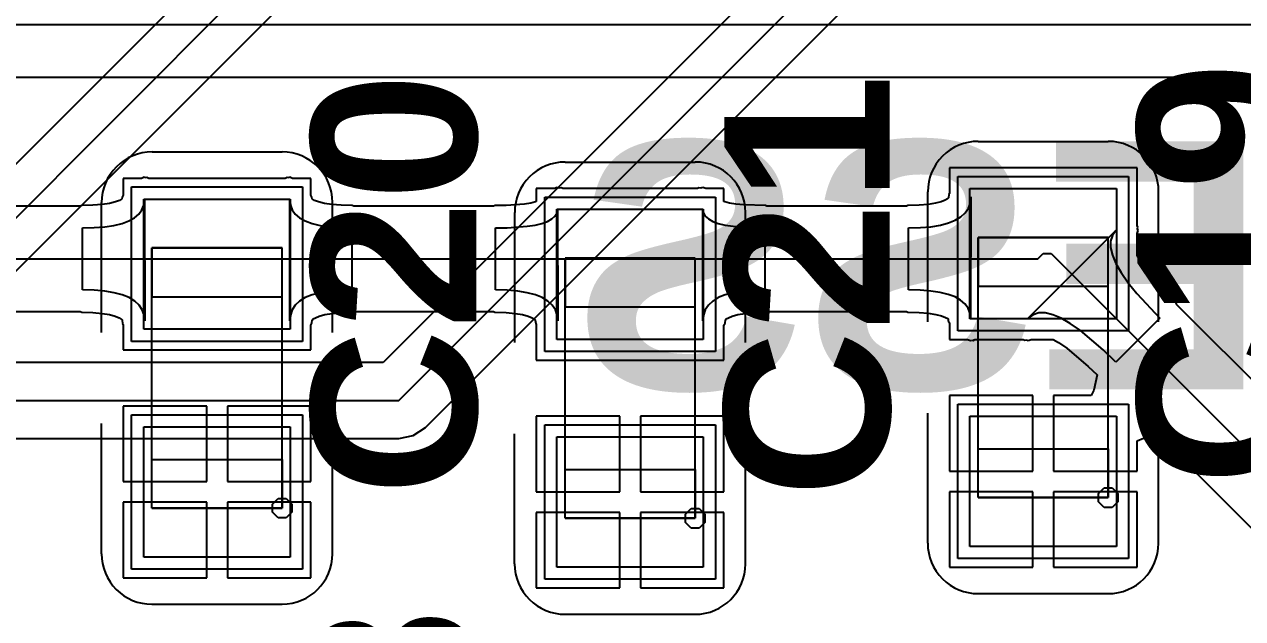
# Model space of a CAD drawing. Extents: x -53 to 82, y -68 to 38.
# Drawn here: x 44.79 to 52.28, y 10.39 to 14.05 of the extents above; entities that cross this region are included whole.
import ezdxf

# ---------------------------------------------------------------- set-up
doc = ezdxf.new("R2010")
doc.units = 0
for name, color, linetype in [('BOTTOM_LAYER', 5, 'CONTINUOUS'), ('BOTTOM_OVERLAY', 54, 'CONTINUOUS'), ('MECHANICAL_15', 56, 'CONTINUOUS'), ('TOP_LAYER', 1, 'CONTINUOUS'), ('TOP_OVERLAY', 2, 'CONTINUOUS'), ('TOP_PASTE', 8, 'CONTINUOUS'), ('TOP_SOLDER', 216, 'CONTINUOUS')]:
    doc.layers.add(name, color=color, linetype=linetype)
doc.styles.add('ARIAL_BOLD', font='', dxfattribs={"height": 0.2})
doc.styles.get('ARIAL_BOLD').set_extended_font_data('Arial', bold=True)

msp = doc.modelspace()

# ---------------------------------------------------------------- linework, layer by layer
at = {"layer": 'BOTTOM_LAYER'}
for p, q in [((44.4855, 12.6085), (52.6034, 20.7264)), ((52.0989, 20.5515), (44.389, 12.8416)), ((44.6503, 12.4437), (52.4285, 20.2219)), ((47.0916, 11.7348), (50.8254, 15.4686)), ((50.3209, 15.2937), (46.9951, 11.9679)), ((47.2564, 11.57), (50.6505, 14.9641)), ((46.9951, 11.9679), (34.9758, 11.9679)), ((34.9758, 11.7348), (47.0916, 11.7348)), ((47.1808, 11.5195), (47.2564, 11.57)), ((35.0723, 11.5017), (47.0916, 11.5017)), ((47.0916, 11.5017), (47.1808, 11.5195))]:
    msp.add_line(p, q, dxfattribs=at)
at = {"layer": 'MECHANICAL_15'}
for p, q in [((50.654, 11.138), (50.654, 12.738)), ((50.654, 12.738), (51.454, 12.738)), ((51.454, 12.738), (50.654, 12.738)), ((50.654, 12.738), (50.654, 12.438)), ((51.454, 11.138), (51.454, 12.738)), ((51.454, 12.738), (51.454, 12.738)), ((51.454, 12.438), (51.454, 12.738)), ((45.574, 11.073), (45.574, 12.673)), ((45.574, 12.673), (46.374, 12.673)), ((46.374, 12.673), (45.574, 12.673)), ((45.574, 12.673), (45.574, 12.373)), ((46.374, 11.073), (46.374, 12.673)), ((46.374, 12.673), (46.374, 12.673)), ((46.374, 12.373), (46.374, 12.673)), ((48.114, 11.011), (48.114, 12.611)), ((48.114, 12.611), (48.914, 12.611)), ((48.914, 12.611), (48.114, 12.611)), ((48.114, 12.611), (48.114, 12.311)), ((48.914, 11.011), (48.914, 12.611)), ((48.914, 12.611), (48.914, 12.611)), ((48.914, 12.311), (48.914, 12.611)), ((50.654, 12.438), (51.454, 12.438)), ((45.574, 12.373), (46.374, 12.373)), ((48.114, 12.311), (48.914, 12.311)), ((50.654, 11.138), (50.654, 11.438)), ((50.654, 11.438), (51.454, 11.438)), ((51.454, 11.438), (51.454, 11.138)), ((45.574, 11.073), (45.574, 11.373)), ((45.574, 11.373), (46.374, 11.373)), ((46.374, 11.373), (46.374, 11.073)), ((48.114, 11.011), (48.114, 11.311)), ((48.114, 11.311), (48.914, 11.311)), ((48.914, 11.311), (48.914, 11.011)), ((51.3941, 11.1627), (51.4292, 11.1979)), ((51.3941, 11.1131), (51.3941, 11.1627)), ((51.4292, 11.1979), (51.4541, 11.1979)), ((51.4541, 11.1979), (51.4541, 11.1979)), ((51.4541, 11.1979), (51.4789, 11.1979)), ((51.4789, 11.1979), (51.514, 11.1627)), ((51.514, 11.1627), (51.514, 11.1131)), ((46.3141, 11.0977), (46.3492, 11.1328)), ((46.3141, 11.048), (46.3141, 11.0977)), ((46.3492, 11.1328), (46.374, 11.1328)), ((46.374, 11.1328), (46.374, 11.1328)), ((46.374, 11.1328), (46.3989, 11.1328)), ((46.3989, 11.1328), (46.434, 11.0977)), ((46.434, 11.0977), (46.434, 11.048)), ((50.654, 11.138), (51.454, 11.138)), ((51.454, 11.138), (50.654, 11.138)), ((51.4292, 11.0779), (51.3941, 11.1131)), ((51.454, 11.138), (51.454, 11.138)), ((51.514, 11.1131), (51.4789, 11.0779)), ((45.574, 11.073), (46.374, 11.073)), ((46.374, 11.073), (45.574, 11.073)), ((46.3492, 11.0129), (46.3141, 11.048)), ((46.374, 11.0129), (46.3492, 11.0129)), ((46.374, 11.073), (46.374, 11.073)), ((46.3989, 11.0129), (46.374, 11.0129)), ((46.434, 11.048), (46.3989, 11.0129)), ((48.8541, 11.0357), (48.8892, 11.0709)), ((48.8541, 10.9861), (48.8541, 11.0357)), ((48.8892, 11.0709), (48.9141, 11.0709)), ((48.9141, 11.0709), (48.9141, 11.0709)), ((48.9141, 11.0709), (48.9389, 11.0709)), ((48.9389, 11.0709), (48.974, 11.0357)), ((48.974, 11.0357), (48.974, 10.9861)), ((51.4541, 11.0779), (51.4292, 11.0779)), ((51.4789, 11.0779), (51.4541, 11.0779)), ((48.114, 11.011), (48.914, 11.011)), ((48.914, 11.011), (48.114, 11.011)), ((48.8892, 10.9509), (48.8541, 10.9861)), ((48.9141, 10.9509), (48.8892, 10.9509)), ((48.914, 11.011), (48.914, 11.011)), ((48.9389, 10.9509), (48.9141, 10.9509)), ((48.974, 10.9861), (48.9389, 10.9509))]:
    msp.add_line(p, q, dxfattribs=at)
at = {"layer": 'TOP_LAYER'}
for p, q in [((41.086, 14.0462), (53.6194, 14.0462)), ((41.086, 13.7225), (53.4853, 13.7225)), ((51.631, 13.165), (50.477, 13.165)), ((50.477, 13.165), (50.477, 13.008)), ((51.631, 12.8107), (51.631, 13.165)), ((45.5088, 13.1), (45.397, 13.1)), ((45.397, 13.1), (45.397, 12.9974)), ((45.5265, 13.1074), (45.5088, 13.1)), ((45.5345, 13.1041), (45.5265, 13.1074)), ((45.5428, 13.1065), (45.5345, 13.1041)), ((45.5545, 13.1), (45.5428, 13.1065)), ((46.3935, 13.1), (45.5545, 13.1)), ((46.4052, 13.1065), (46.3935, 13.1)), ((46.4132, 13.1042), (46.4052, 13.1065)), ((46.421, 13.1074), (46.4132, 13.1042)), ((46.4389, 13.1), (46.421, 13.1074)), ((46.551, 13.1), (46.4389, 13.1)), ((46.551, 12.9974), (46.551, 13.1)), ((48.0488, 13.038), (47.937, 13.038)), ((47.937, 13.038), (47.937, 12.9576)), ((48.0664, 13.0454), (48.0488, 13.038)), ((48.0785, 13.0405), (48.0664, 13.0454)), ((48.0913, 13.0433), (48.0785, 13.0405)), ((48.0995, 13.038), (48.0913, 13.0433)), ((48.9285, 13.038), (48.0995, 13.038)), ((48.9367, 13.0433), (48.9285, 13.038)), ((48.9492, 13.0406), (48.9367, 13.0433)), ((48.961, 13.0454), (48.9492, 13.0406)), ((48.9789, 13.038), (48.961, 13.0454)), ((49.091, 13.038), (48.9789, 13.038)), ((49.091, 12.9576), (49.091, 13.038)), ((50.604, 12.238), (50.604, 13.038)), ((50.604, 13.038), (51.504, 13.038)), ((51.504, 13.038), (51.504, 12.238)), ((45.3739, 12.9646), (45.3493, 12.9554)), ((45.3874, 12.9721), (45.3739, 12.9646)), ((45.3891, 12.9736), (45.3874, 12.9721)), ((45.3905, 12.9857), (45.3891, 12.9736)), ((45.397, 12.9974), (45.3905, 12.9857)), ((45.5232, 12.9369), (45.527, 12.97)), ((45.524, 12.173), (45.524, 12.973)), ((45.524, 12.973), (46.424, 12.973)), ((45.527, 12.97), (45.5301, 12.2245)), ((46.421, 12.2245), (46.421, 12.97)), ((46.421, 12.97), (46.4248, 12.9369)), ((46.424, 12.973), (46.424, 12.173)), ((46.5575, 12.9857), (46.551, 12.9974)), ((46.5589, 12.9736), (46.5575, 12.9857)), ((46.5606, 12.9721), (46.5589, 12.9736)), ((46.5741, 12.9646), (46.5606, 12.9721)), ((46.5987, 12.9554), (46.5741, 12.9646)), ((50.4518, 12.9669), (50.4277, 12.9571)), ((50.4653, 12.9751), (50.4518, 12.9669)), ((50.4703, 12.9796), (50.4653, 12.9751)), ((50.4709, 12.9806), (50.4703, 12.9796)), ((50.4713, 12.9815), (50.4709, 12.9806)), ((50.4735, 13.0015), (50.4713, 12.9815)), ((50.477, 13.008), (50.4735, 13.0015)), ((50.6061, 12.9503), (50.6101, 12.9865)), ((50.6101, 12.9865), (50.607, 12.2411)), ((45.1332, 12.9292), (43.458, 12.9292)), ((45.1427, 12.9334), (45.1332, 12.9292)), ((45.2113, 12.9351), (45.1427, 12.9334)), ((45.2673, 12.9396), (45.2113, 12.9351)), ((45.3136, 12.9466), (45.2673, 12.9396)), ((45.3493, 12.9554), (45.3136, 12.9466)), ((45.4928, 12.8812), (45.5118, 12.9073)), ((45.5118, 12.9073), (45.5232, 12.9369)), ((46.4248, 12.9369), (46.4362, 12.9073)), ((46.4362, 12.9073), (46.4552, 12.8812)), ((46.6344, 12.9466), (46.5987, 12.9554)), ((46.6807, 12.9396), (46.6344, 12.9466)), ((46.7367, 12.9351), (46.6807, 12.9396)), ((46.8053, 12.9334), (46.7367, 12.9351)), ((46.8148, 12.9292), (46.8053, 12.9334)), ((47.6741, 12.9292), (46.8148, 12.9292)), ((47.6839, 12.9335), (47.6741, 12.9292)), ((47.7523, 12.9345), (47.6839, 12.9335)), ((47.8646, 12.9428), (47.7523, 12.9345)), ((47.903, 12.9489), (47.8646, 12.9428)), ((47.9324, 12.9559), (47.903, 12.9489)), ((47.937, 12.9576), (47.9324, 12.9559)), ((48.0518, 12.8677), (48.0632, 12.8867)), ((48.0632, 12.8867), (48.067, 12.908)), ((48.064, 12.111), (48.064, 12.911)), ((48.064, 12.911), (48.964, 12.911)), ((48.067, 12.908), (48.0701, 12.2245)), ((48.961, 12.2245), (48.961, 12.908)), ((48.961, 12.908), (48.9648, 12.8867)), ((48.964, 12.911), (48.964, 12.111)), ((48.9648, 12.8867), (48.9762, 12.8677)), ((49.0956, 12.9559), (49.091, 12.9576)), ((49.125, 12.9489), (49.0956, 12.9559)), ((49.1651, 12.9425), (49.125, 12.9489)), ((49.2137, 12.9377), (49.1651, 12.9425)), ((49.3464, 12.9334), (49.2137, 12.9377)), ((49.3556, 12.9292), (49.3464, 12.9334)), ((50.213, 12.9292), (49.3556, 12.9292)), ((50.2225, 12.9334), (50.213, 12.9292)), ((50.2911, 12.9352), (50.2225, 12.9334)), ((50.3468, 12.9401), (50.2911, 12.9352)), ((50.3925, 12.9477), (50.3468, 12.9401)), ((50.4277, 12.9571), (50.3925, 12.9477)), ((50.5483, 12.8646), (50.5752, 12.8894)), ((50.5752, 12.8894), (50.5945, 12.9179)), ((50.5945, 12.9179), (50.6061, 12.9503)), ((45.2832, 12.803), (45.3404, 12.8117)), ((45.3404, 12.8117), (45.3899, 12.8238)), ((45.3899, 12.8238), (45.4318, 12.8395)), ((45.4318, 12.8395), (45.4661, 12.8586)), ((45.4661, 12.8586), (45.4928, 12.8812)), ((46.4552, 12.8812), (46.4819, 12.8586)), ((46.4819, 12.8586), (46.5162, 12.8395)), ((46.5162, 12.8395), (46.5581, 12.8238)), ((46.5581, 12.8238), (46.6076, 12.8117)), ((46.6076, 12.8117), (46.6648, 12.803)), ((47.8804, 12.8061), (47.9299, 12.8139)), ((47.9299, 12.8139), (47.9718, 12.824)), ((47.9718, 12.824), (48.0061, 12.8363)), ((48.0061, 12.8363), (48.0328, 12.8509)), ((48.0328, 12.8509), (48.0518, 12.8677)), ((48.9762, 12.8677), (48.9952, 12.8509)), ((48.9952, 12.8509), (49.0219, 12.8363)), ((49.0219, 12.8363), (49.0562, 12.824)), ((49.0562, 12.824), (49.0981, 12.8139)), ((49.0981, 12.8139), (49.1476, 12.8061)), ((50.3641, 12.8036), (50.4216, 12.8132)), ((50.4216, 12.8132), (50.4715, 12.8265)), ((50.4715, 12.8265), (50.5137, 12.8436)), ((50.5137, 12.8436), (50.5483, 12.8646)), ((51.6367, 12.8013), (51.631, 12.8107)), ((45.146, 12.796), (45.2184, 12.7978)), ((45.146, 12.415), (45.146, 12.796)), ((45.2184, 12.7978), (45.2832, 12.803)), ((46.6648, 12.803), (46.7296, 12.7978)), ((46.7296, 12.7978), (46.802, 12.796)), ((46.802, 12.796), (46.802, 12.415)), ((47.686, 12.796), (47.7584, 12.7971)), ((47.686, 12.415), (47.686, 12.796)), ((47.7584, 12.7971), (47.8804, 12.8061)), ((49.1476, 12.8061), (49.2048, 12.8005)), ((49.2048, 12.8005), (49.342, 12.796)), ((49.342, 12.796), (49.342, 12.415)), ((50.226, 12.796), (50.2989, 12.7979)), ((50.226, 12.415), (50.226, 12.796)), ((50.2989, 12.7979), (50.3641, 12.8036)), ((50.9621, 12.2411), (51.501, 12.7799)), ((51.4794, 12.7503), (51.4686, 12.7152)), ((51.501, 12.7799), (51.4794, 12.7503)), ((51.631, 12.762), (51.6384, 12.7799)), ((51.631, 12.6273), (51.631, 12.762)), ((51.6341, 12.7903), (51.6367, 12.8013)), ((51.6384, 12.7799), (51.6341, 12.7903)), ((51.4686, 12.7152), (51.4686, 12.6748)), ((51.4686, 12.6748), (51.4794, 12.629)), ((42.2346, 12.6055), (51.0215, 12.6055)), ((51.0215, 12.6055), (51.054, 12.638)), ((51.054, 12.638), (51.104, 12.638)), ((51.104, 12.638), (53.213, 10.529)), ((51.4794, 12.629), (51.501, 12.5778)), ((51.6496, 12.5948), (51.631, 12.6273)), ((51.6866, 12.5416), (51.6496, 12.5948)), ((51.501, 12.5778), (51.5333, 12.5213)), ((51.5333, 12.5213), (51.5764, 12.4593)), ((51.7345, 12.4818), (51.6866, 12.5416)), ((51.5764, 12.4593), (51.6303, 12.3919)), ((51.8711, 12.3346), (51.7345, 12.4818)), ((45.2189, 12.4131), (45.146, 12.415)), ((45.2841, 12.4074), (45.2189, 12.4131)), ((45.3416, 12.3979), (45.2841, 12.4074)), ((45.3915, 12.3845), (45.3416, 12.3979)), ((45.4337, 12.3674), (45.3915, 12.3845)), ((45.4683, 12.3464), (45.4337, 12.3674)), ((46.5162, 12.3674), (46.4819, 12.3464)), ((46.5581, 12.3845), (46.5162, 12.3674)), ((46.6076, 12.3979), (46.5581, 12.3845)), ((46.6648, 12.4074), (46.6076, 12.3979)), ((46.7296, 12.4131), (46.6648, 12.4074)), ((46.802, 12.415), (46.7296, 12.4131)), ((47.7589, 12.4131), (47.686, 12.415)), ((47.824, 12.4074), (47.7589, 12.4131)), ((47.8816, 12.3979), (47.824, 12.4074)), ((47.9314, 12.3845), (47.8816, 12.3979)), ((47.9737, 12.3674), (47.9314, 12.3845)), ((48.0082, 12.3464), (47.9737, 12.3674)), ((49.0562, 12.3674), (49.0219, 12.3464)), ((49.0981, 12.3845), (49.0562, 12.3674)), ((49.1476, 12.3979), (49.0981, 12.3845)), ((49.2048, 12.4074), (49.1476, 12.3979)), ((49.2696, 12.4131), (49.2048, 12.4074)), ((49.342, 12.415), (49.2696, 12.4131)), ((50.2984, 12.4133), (50.226, 12.415)), ((50.3632, 12.4081), (50.2984, 12.4133)), ((50.4204, 12.3994), (50.3632, 12.4081)), ((50.4699, 12.3872), (50.4204, 12.3994)), ((50.5118, 12.3715), (50.4699, 12.3872)), ((50.5461, 12.3524), (50.5118, 12.3715)), ((51.6303, 12.3919), (51.7704, 12.2411)), ((45.4952, 12.3217), (45.4683, 12.3464)), ((45.5145, 12.2931), (45.4952, 12.3217)), ((45.5261, 12.2607), (45.5145, 12.2931)), ((46.4362, 12.2931), (46.4248, 12.2607)), ((46.4552, 12.3217), (46.4362, 12.2931)), ((46.4819, 12.3464), (46.4552, 12.3217)), ((48.0352, 12.3217), (48.0082, 12.3464)), ((48.0545, 12.2931), (48.0352, 12.3217)), ((48.0661, 12.2607), (48.0545, 12.2931)), ((48.9762, 12.2931), (48.9648, 12.2607)), ((48.9952, 12.3217), (48.9762, 12.2931)), ((49.0219, 12.3464), (48.9952, 12.3217)), ((50.5728, 12.3298), (50.5461, 12.3524)), ((50.5918, 12.3037), (50.5728, 12.3298)), ((50.6032, 12.2741), (50.5918, 12.3037)), ((51.8746, 12.3253), (51.8711, 12.3346)), ((53.4419, 10.7579), (51.8746, 12.3253)), ((43.5332, 12.2818), (45.133, 12.2818)), ((45.133, 12.2818), (45.1425, 12.2776)), ((45.1425, 12.2776), (45.2111, 12.2758)), ((45.2111, 12.2758), (45.2668, 12.2709)), ((45.2668, 12.2709), (45.3125, 12.2633)), ((45.3125, 12.2633), (45.3477, 12.2539)), ((45.3477, 12.2539), (45.3718, 12.2441)), ((45.3718, 12.2441), (45.3853, 12.236)), ((45.3853, 12.236), (45.3903, 12.2314)), ((45.3903, 12.2314), (45.3909, 12.2305)), ((45.3909, 12.2305), (45.3913, 12.2295)), ((45.3913, 12.2295), (45.3935, 12.2095)), ((45.5301, 12.2245), (45.5261, 12.2607)), ((46.4248, 12.2607), (46.421, 12.2245)), ((46.5577, 12.2101), (46.5598, 12.2302)), ((46.5598, 12.2302), (46.5601, 12.2311)), ((46.5601, 12.2311), (46.5606, 12.2319)), ((46.5606, 12.2319), (46.5654, 12.2363)), ((46.5654, 12.2363), (46.5785, 12.2443)), ((46.5785, 12.2443), (46.6022, 12.254)), ((46.6022, 12.254), (46.6369, 12.2634)), ((46.6369, 12.2634), (46.6822, 12.2709)), ((46.6822, 12.2709), (46.7374, 12.2758)), ((46.7374, 12.2758), (46.8056, 12.2776)), ((46.8056, 12.2776), (46.815, 12.2818)), ((46.815, 12.2818), (47.673, 12.2818)), ((47.673, 12.2818), (47.6825, 12.2776)), ((47.6825, 12.2776), (47.751, 12.2758)), ((47.751, 12.2758), (47.8068, 12.2709)), ((47.8068, 12.2709), (47.8525, 12.2633)), ((47.8525, 12.2633), (47.8876, 12.2539)), ((47.8876, 12.2539), (47.9118, 12.2441)), ((47.9118, 12.2441), (47.9253, 12.236)), ((47.9253, 12.236), (47.9303, 12.2314)), ((47.9303, 12.2314), (47.9309, 12.2304)), ((47.9309, 12.2304), (47.9312, 12.2295)), ((47.9312, 12.2295), (47.9335, 12.2094)), ((48.0701, 12.2245), (48.0661, 12.2607)), ((48.9648, 12.2607), (48.961, 12.2245)), ((49.0977, 12.2101), (49.0998, 12.2302)), ((49.0998, 12.2302), (49.1001, 12.2311)), ((49.1001, 12.2311), (49.1006, 12.2319)), ((49.1006, 12.2319), (49.1054, 12.2363)), ((49.1054, 12.2363), (49.1185, 12.2443)), ((49.1185, 12.2443), (49.1422, 12.254)), ((49.1422, 12.254), (49.1769, 12.2634)), ((49.1769, 12.2634), (49.2222, 12.2709)), ((49.2222, 12.2709), (49.2774, 12.2758)), ((49.2774, 12.2758), (49.3456, 12.2776)), ((49.3456, 12.2776), (49.355, 12.2818)), ((49.355, 12.2818), (50.2132, 12.2818)), ((50.2132, 12.2818), (50.2227, 12.2776)), ((50.2227, 12.2776), (50.2913, 12.2759)), ((50.2913, 12.2759), (50.3473, 12.2714)), ((50.3473, 12.2714), (50.3936, 12.2644)), ((50.3936, 12.2644), (50.4293, 12.2556)), ((50.4293, 12.2556), (50.4539, 12.2464)), ((50.4539, 12.2464), (50.4674, 12.2389)), ((50.4674, 12.2389), (50.4691, 12.2375)), ((50.4691, 12.2375), (50.4705, 12.2253)), ((50.4705, 12.2253), (50.477, 12.2136)), ((50.477, 12.2136), (50.477, 12.111)), ((50.607, 12.2411), (50.6032, 12.2741)), ((51.504, 12.238), (50.604, 12.238)), ((50.9918, 12.2626), (50.9621, 12.2411)), ((51.0268, 12.2734), (50.9918, 12.2626)), ((51.0672, 12.2734), (51.0268, 12.2734)), ((51.113, 12.2626), (51.0672, 12.2734)), ((51.1642, 12.2411), (51.113, 12.2626)), ((51.2208, 12.2087), (51.1642, 12.2411)), ((51.7704, 12.2411), (51.501, 11.9717)), ((45.3935, 12.2095), (45.397, 12.203)), ((45.397, 12.203), (45.397, 12.046)), ((46.424, 12.173), (45.524, 12.173)), ((46.551, 12.1979), (46.5577, 12.2101)), ((46.551, 12.046), (46.551, 12.1979)), ((47.9335, 12.2094), (47.937, 12.203)), ((47.937, 12.203), (47.937, 11.984)), ((49.091, 12.1979), (49.0977, 12.2101)), ((49.091, 11.984), (49.091, 12.1979)), ((51.2827, 12.1656), (51.2208, 12.2087)), ((51.4228, 12.0471), (51.2827, 12.1656)), ((48.964, 12.111), (48.064, 12.111)), ((50.477, 12.111), (50.5888, 12.111)), ((50.5888, 12.111), (50.6065, 12.1036)), ((50.6065, 12.1036), (50.6145, 12.1069)), ((50.6145, 12.1069), (50.6228, 12.1045)), ((50.6228, 12.1045), (50.6345, 12.111)), ((50.6345, 12.111), (50.9313, 12.111)), ((50.9313, 12.111), (50.9407, 12.1053)), ((50.9407, 12.1053), (50.9517, 12.1079)), ((50.9517, 12.1079), (50.9621, 12.1036)), ((50.9621, 12.1036), (50.98, 12.111)), ((50.98, 12.111), (51.1147, 12.111)), ((51.1147, 12.111), (51.1473, 12.0924)), ((51.1473, 12.0924), (51.1989, 12.0565)), ((45.397, 12.046), (46.551, 12.046)), ((51.1989, 12.0565), (51.3306, 11.9451)), ((51.501, 11.9717), (51.4228, 12.0471)), ((47.937, 11.984), (49.091, 11.984)), ((51.3306, 11.9451), (51.3856, 11.892)), ((51.3856, 11.892), (51.366, 11.7985)), ((50.9905, 11.765), (50.477, 11.765)), ((50.477, 11.765), (50.477, 11.3015)), ((50.9905, 11.3015), (50.9905, 11.765)), ((51.3482, 11.765), (51.1175, 11.765)), ((51.1175, 11.765), (51.1175, 11.3015)), ((51.366, 11.7985), (51.3482, 11.765)), ((45.9105, 11.7), (45.397, 11.7)), ((45.397, 11.7), (45.397, 11.2365)), ((45.9105, 11.2365), (45.9105, 11.7)), ((46.551, 11.7), (46.0375, 11.7)), ((46.0375, 11.7), (46.0375, 11.2365)), ((46.551, 11.2365), (46.551, 11.7)), ((48.4505, 11.638), (47.937, 11.638)), ((47.937, 11.638), (47.937, 11.1745)), ((48.4505, 11.1745), (48.4505, 11.638)), ((49.091, 11.638), (48.5775, 11.638)), ((48.5775, 11.638), (48.5775, 11.1745)), ((49.091, 11.1745), (49.091, 11.638)), ((50.604, 10.838), (50.604, 11.638)), ((50.604, 11.638), (51.504, 11.638)), ((51.504, 11.638), (51.504, 10.838)), ((45.524, 10.773), (45.524, 11.573)), ((45.524, 11.573), (46.424, 11.573)), ((46.424, 11.573), (46.424, 10.773)), ((48.064, 10.711), (48.064, 11.511)), ((48.064, 11.511), (48.964, 11.511)), ((48.964, 11.511), (48.964, 10.711)), ((51.631, 11.4873), (51.7483, 11.5359)), ((51.631, 11.3015), (51.631, 11.4873)), ((51.7483, 11.5359), (52.8893, 10.3949)), ((50.477, 11.3015), (50.9905, 11.3015)), ((51.1175, 11.3015), (51.631, 11.3015)), ((45.397, 11.2365), (45.9105, 11.2365)), ((46.0375, 11.2365), (46.551, 11.2365)), ((47.937, 11.1745), (48.4505, 11.1745)), ((48.5775, 11.1745), (49.091, 11.1745)), ((50.9905, 11.1745), (50.477, 11.1745)), ((50.477, 11.1745), (50.477, 10.711)), ((50.9905, 10.711), (50.9905, 11.1745)), ((51.631, 11.1745), (51.1175, 11.1745)), ((51.1175, 11.1745), (51.1175, 10.711)), ((51.631, 10.711), (51.631, 11.1745)), ((45.9105, 11.1095), (45.397, 11.1095)), ((45.397, 11.1095), (45.397, 10.646)), ((45.9105, 10.646), (45.9105, 11.1095)), ((46.551, 11.1095), (46.0375, 11.1095)), ((46.0375, 11.1095), (46.0375, 10.646)), ((46.551, 10.646), (46.551, 11.1095)), ((48.4505, 11.0475), (47.937, 11.0475)), ((47.937, 11.0475), (47.937, 10.584)), ((48.4505, 10.584), (48.4505, 11.0475)), ((49.091, 11.0475), (48.5775, 11.0475)), ((48.5775, 11.0475), (48.5775, 10.584)), ((49.091, 10.584), (49.091, 11.0475)), ((51.504, 10.838), (50.604, 10.838)), ((46.424, 10.773), (45.524, 10.773)), ((45.397, 10.646), (45.9105, 10.646)), ((46.0375, 10.646), (46.551, 10.646)), ((48.964, 10.711), (48.064, 10.711)), ((50.477, 10.711), (50.9905, 10.711)), ((51.1175, 10.711), (51.631, 10.711)), ((47.937, 10.584), (48.4505, 10.584)), ((48.5775, 10.584), (49.091, 10.584))]:
    msp.add_line(p, q, dxfattribs=at)
at = {"layer": 'TOP_OVERLAY'}
for p, q in [((45.5742, 13.263), (46.3743, 13.263)), ((50.6542, 13.328), (51.4543, 13.328)), ((48.1142, 13.201), (48.9143, 13.201)), ((50.3444, 12.2183), (50.3444, 13.0182)), ((51.764, 12.2183), (51.764, 13.0182)), ((45.2644, 12.1532), (45.2644, 12.9532)), ((46.684, 12.1532), (46.684, 12.9532)), ((47.8044, 12.0913), (47.8044, 12.8912)), ((49.224, 12.0913), (49.224, 12.8912)), ((50.3439, 10.8578), (50.3439, 11.6578)), ((51.7636, 10.8578), (51.7636, 11.6578)), ((45.2639, 10.7928), (45.2639, 11.5928)), ((46.6836, 10.7928), (46.6836, 11.5928)), ((47.8039, 10.7308), (47.8039, 11.5308)), ((49.2236, 10.7308), (49.2236, 11.5308)), ((50.6537, 10.5481), (51.4537, 10.5481)), ((45.5737, 10.4831), (46.3737, 10.4831)), ((48.1137, 10.4211), (48.9137, 10.4211))]:
    msp.add_line(p, q, dxfattribs=at)
for centre, start, end in [((45.5742, 12.9532), 89.9953, 180), ((46.3742, 12.9532), 0, 90), ((50.6542, 13.0182), 89.9953, 180), ((51.4542, 13.0182), 0, 90), ((48.1142, 12.8912), 89.9953, 180), ((48.9142, 12.8912), 0, 90), ((45.5737, 10.7929), 180.0047, 270.0094), ((46.3737, 10.7929), 270, 359.9953), ((50.6537, 10.8579), 180.0047, 270.0094), ((51.4537, 10.8579), 270, 359.9953), ((48.1137, 10.7309), 180.0047, 270.0094), ((48.9137, 10.7309), 270, 359.9953)]:
    msp.add_arc(centre, 0.3098, start, end, dxfattribs=at)
at = {"layer": 'TOP_PASTE'}
for p, q in [((50.604, 12.238), (50.604, 13.038)), ((50.604, 13.038), (51.504, 13.038)), ((51.504, 13.038), (51.504, 12.238)), ((45.524, 12.173), (45.524, 12.973)), ((45.524, 12.973), (46.424, 12.973)), ((46.424, 12.973), (46.424, 12.173)), ((48.064, 12.111), (48.064, 12.911)), ((48.064, 12.911), (48.964, 12.911)), ((48.964, 12.911), (48.964, 12.111)), ((51.504, 12.238), (50.604, 12.238)), ((46.424, 12.173), (45.524, 12.173)), ((48.964, 12.111), (48.064, 12.111)), ((50.604, 10.838), (50.604, 11.638)), ((50.604, 11.638), (51.504, 11.638)), ((51.504, 11.638), (51.504, 10.838)), ((45.524, 10.773), (45.524, 11.573)), ((45.524, 11.573), (46.424, 11.573)), ((46.424, 11.573), (46.424, 10.773)), ((48.064, 10.711), (48.064, 11.511)), ((48.064, 11.511), (48.964, 11.511)), ((48.964, 11.511), (48.964, 10.711)), ((51.504, 10.838), (50.604, 10.838)), ((46.424, 10.773), (45.524, 10.773)), ((48.964, 10.711), (48.064, 10.711))]:
    msp.add_line(p, q, dxfattribs=at)
at = {"layer": 'TOP_SOLDER'}
for p, q in [((50.529, 12.163), (50.529, 13.113)), ((50.529, 13.113), (51.579, 13.113)), ((51.579, 13.113), (51.579, 12.163)), ((45.449, 12.098), (45.449, 13.048)), ((45.449, 13.048), (46.499, 13.048)), ((46.499, 13.048), (46.499, 12.098)), ((47.989, 12.036), (47.989, 12.986)), ((47.989, 12.986), (49.039, 12.986)), ((49.039, 12.986), (49.039, 12.036)), ((51.579, 12.163), (50.529, 12.163)), ((46.499, 12.098), (45.449, 12.098)), ((49.039, 12.036), (47.989, 12.036)), ((50.529, 10.763), (50.529, 11.713)), ((50.529, 11.713), (51.579, 11.713)), ((51.579, 11.713), (51.579, 10.763)), ((45.449, 10.698), (45.449, 11.648)), ((45.449, 11.648), (46.499, 11.648)), ((46.499, 11.648), (46.499, 10.698)), ((47.989, 10.636), (47.989, 11.586)), ((47.989, 11.586), (49.039, 11.586)), ((49.039, 11.586), (49.039, 10.636)), ((51.579, 10.763), (50.529, 10.763)), ((46.499, 10.698), (45.449, 10.698)), ((49.039, 10.636), (47.989, 10.636))]:
    msp.add_line(p, q, dxfattribs=at)

# ---------------------------------------------------------------- texts
at = {"layer": 'BOTTOM_OVERLAY', "style": 'ARIAL_BOLD', "text_generation_flag": 2}
msp.add_text('MIC WIRELESS', height=1.524, dxfattribs=at).set_placement((63.7794, 11.8039))
at = {"layer": 'TOP_OVERLAY', "style": 'ARIAL_BOLD'}
for s, p in [('C19', (52.6492, 11.2122)), ('C20', (47.5692, 11.1486)), ('C21', (50.1096, 11.1383)), ('C18', (47.5692, 7.8442))]:
    msp.add_text(s, height=1.016, rotation=90, dxfattribs=at).set_placement(p)

doc.saveas('drawing.dxf')
